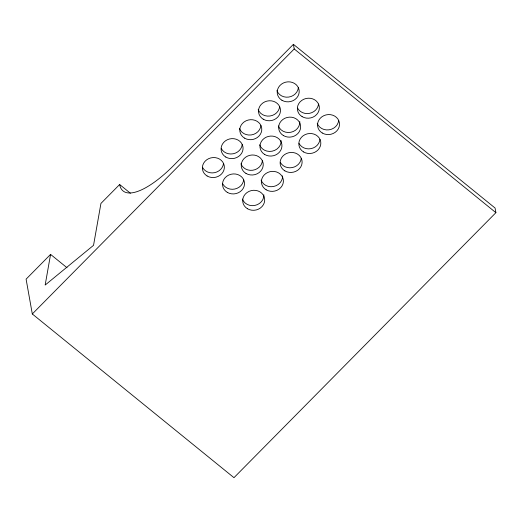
<?xml version="1.0" encoding="UTF-8"?>
<svg xmlns="http://www.w3.org/2000/svg" width="522" height="522" viewBox="0 0 522 522"><rect width="100%" height="100%" fill="white"/><g stroke="black" fill="none" stroke-linecap="round" stroke-linejoin="round"><path stroke-width="0.78" d="M50.575 254.39L45.16 285.051L93.536 245.327L100.935 203.436L119.642 184.507A71.723 24.156 -50.9 0 0 173.663 165.467L293.397 44.324L495.071 208.024L495.9 212.669L233.973 477.676L32.305 313.976L26.1 279.153L50.575 254.39L67.012 267.734M32.305 313.976L294.225 48.964L293.397 44.324M294.225 48.964L495.9 212.669M119.642 184.507L130.389 193.231M223.507 163.379A11.034 9.977 -10.1 0 1 214.509 172.691A11.034 9.977 -10.1 0 1 202.595 167.503M242.215 144.45A11.034 9.977 -10.1 0 1 233.217 153.762A11.034 9.977 -10.1 0 1 221.302 148.574M260.922 125.521A11.034 9.977 -10.1 0 1 251.212 134.95A11.034 9.977 -10.1 0 1 239.481 128.445M279.635 106.592A11.034 9.977 -10.1 0 1 269.926 116.021A11.034 9.977 -10.1 0 1 258.188 109.516M298.343 87.663A11.034 9.977 -10.1 0 1 288.633 97.092A11.034 9.977 -10.1 0 1 276.901 90.587M243.676 179.751A11.034 9.977 -10.1 0 1 234.678 189.062A11.034 9.977 -10.1 0 1 222.757 183.875M262.383 160.822A11.034 9.977 -10.1 0 1 252.674 170.25A11.034 9.977 -10.1 0 1 240.942 163.745M281.117 140.581A11.034 9.977 -10.1 0 1 272.092 151.204A11.034 9.977 -10.1 0 1 259.649 144.816M299.824 121.652A11.034 9.977 -10.1 0 1 290.806 132.275A11.034 9.977 -10.1 0 1 278.356 125.887M318.511 104.035A11.034 9.977 -10.1 0 1 309.513 113.346A11.034 9.977 -10.1 0 1 297.592 108.158M263.864 194.81A11.034 9.977 -10.1 0 1 254.847 205.433A11.034 9.977 -10.1 0 1 242.397 199.045M282.572 175.881A11.034 9.977 -10.1 0 1 273.554 186.504A11.034 9.977 -10.1 0 1 261.104 180.116M301.259 158.264A11.034 9.977 -10.1 0 1 292.261 167.575A11.034 9.977 -10.1 0 1 280.347 162.388M319.966 139.335A11.034 9.977 -10.1 0 1 310.968 148.646A11.034 9.977 -10.1 0 1 299.054 143.459M338.674 120.406A11.034 9.977 -10.1 0 1 328.971 129.834A11.034 9.977 -10.1 0 1 317.232 123.329M247.441 208.722A11.034 9.977 -10.1 0 0 264.667 200.761A11.034 9.977 -10.1 0 0 248.994 191.398A11.034 9.977 -10.1 0 0 247.441 208.722M266.148 189.793A11.034 9.977 -10.1 0 0 283.374 181.832A11.034 9.977 -10.1 0 0 267.701 172.469A11.034 9.977 -10.1 0 0 266.148 189.793M284.855 170.864A11.034 9.977 -10.1 0 0 302.088 162.903A11.034 9.977 -10.1 0 0 286.415 153.54A11.034 9.977 -10.1 0 0 284.855 170.864M303.569 151.935A11.034 9.977 -10.1 0 0 320.795 143.974A11.034 9.977 -10.1 0 0 305.122 134.611A11.034 9.977 -10.1 0 0 303.569 151.935M322.276 133.006A11.034 9.977 -10.1 0 0 339.502 125.045A11.034 9.977 -10.1 0 0 323.829 115.682A11.034 9.977 -10.1 0 0 322.276 133.006M227.272 192.35A11.034 9.977 -10.1 0 0 244.498 184.39A11.034 9.977 -10.1 0 0 228.825 175.027A11.034 9.977 -10.1 0 0 227.272 192.35M245.979 173.421A11.034 9.977 -10.1 0 0 263.212 165.461A11.034 9.977 -10.1 0 0 247.539 156.098A11.034 9.977 -10.1 0 0 245.979 173.421M264.693 154.492A11.034 9.977 -10.1 0 0 281.919 146.532A11.034 9.977 -10.1 0 0 266.246 137.169A11.034 9.977 -10.1 0 0 264.693 154.492M283.4 135.563A11.034 9.977 -10.1 0 0 300.626 127.603A11.034 9.977 -10.1 0 0 284.953 118.24A11.034 9.977 -10.1 0 0 283.4 135.563M302.107 116.634A11.034 9.977 -10.1 0 0 319.333 108.674A11.034 9.977 -10.1 0 0 303.66 99.31A11.034 9.977 -10.1 0 0 302.107 116.634M207.103 175.979A11.034 9.977 -10.1 0 0 224.336 168.019A11.034 9.977 -10.1 0 0 208.663 158.662A11.034 9.977 -10.1 0 0 207.103 175.979M225.811 157.05A11.034 9.977 -10.1 0 0 243.043 149.09A11.034 9.977 -10.1 0 0 227.37 139.733A11.034 9.977 -10.1 0 0 225.811 157.05M244.524 138.121A11.034 9.977 -10.1 0 0 261.75 130.161A11.034 9.977 -10.1 0 0 246.077 120.797A11.034 9.977 -10.1 0 0 244.524 138.121M263.232 119.192A11.034 9.977 -10.1 0 0 280.458 111.232A11.034 9.977 -10.1 0 0 264.784 101.868A11.034 9.977 -10.1 0 0 263.232 119.192M281.939 100.263A11.034 9.977 -10.1 0 0 299.171 92.303A11.034 9.977 -10.1 0 0 283.498 82.939A11.034 9.977 -10.1 0 0 281.939 100.263"/></g></svg>
